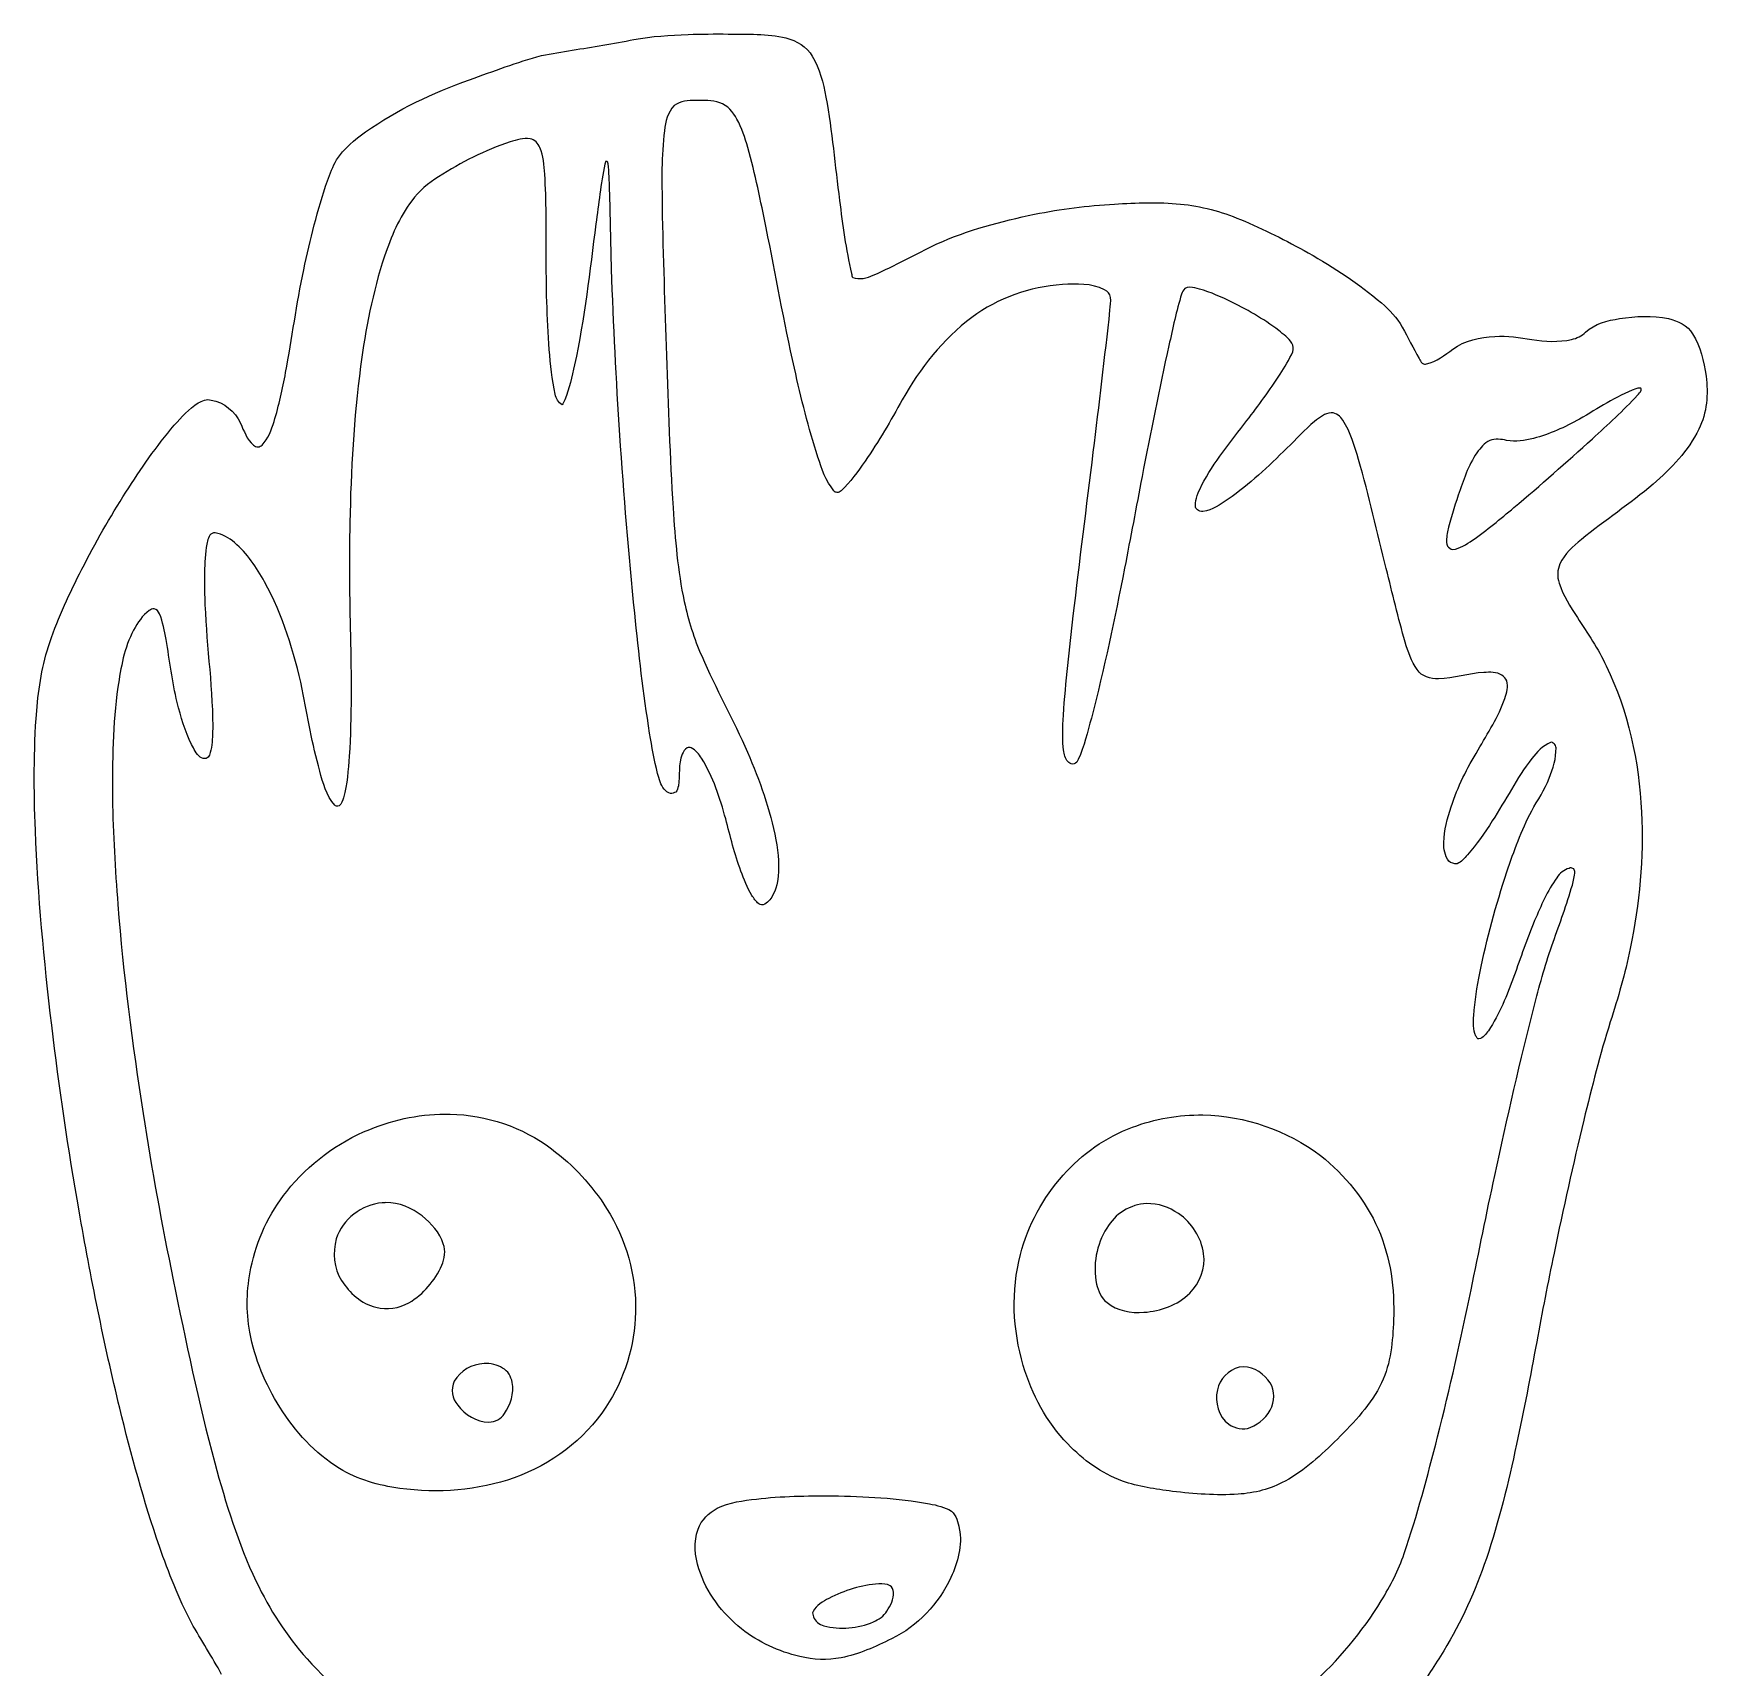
# Model space of a CAD drawing. Extents: x 3.39 to 5.39, y 5.02 to 8.54.
# Drawn here: x 3.423 to 5.385, y 6.629 to 8.544 of the extents above; entities that cross this region are included whole.
import ezdxf

# ---------------------------------------------------------------- set-up
doc = ezdxf.new("R2010")
doc.units = 0
doc.layers.get('0').update_dxf_attribs({"linetype": 'CONTINUOUS'})

msp = doc.modelspace()

# ---------------------------------------------------------------- linework, layer by layer
at = {"color": 7}
for points in [[(4.236708, 8.5434)], [(4.19874, 8.465541)], [(5.299969, 8.127691)], [(3.910906, 7.277531)], [(4.792969, 7.276552)], [(3.831312, 7.173615)], [(4.727063, 7.172719)], [(3.950708, 6.985375)], [(4.83549, 6.980823)], [(4.358656, 6.830188)], [(4.41326, 6.727167)]]:
    msp.add_lwpolyline(points, close=True, dxfattribs=at)
for points in [[(4.089917, 8.530371), (4.102052, 8.532379), (4.114229, 8.534386), (4.126281, 8.536975)], [(4.126281, 8.536975), (4.147208, 8.540811), (4.16849, 8.542017), (4.189729, 8.542909)], [(4.189729, 8.542909), (4.205385, 8.5434), (4.221052, 8.543533), (4.236708, 8.5434)], [(4.236708, 8.5434), (4.259333, 8.543088), (4.282271, 8.544025), (4.304437, 8.538759)], [(4.304437, 8.538759), (4.316708, 8.535457), (4.328802, 8.528676), (4.335271, 8.517343)], [(3.93375, 8.489724), (3.961594, 8.499897), (3.989396, 8.510382), (4.018031, 8.518146)], [(4.018031, 8.518146), (4.041906, 8.522564), (4.065958, 8.526267), (4.089917, 8.530371)], [(4.335271, 8.517343), (4.344104, 8.502797), (4.348125, 8.486066), (4.351156, 8.469468)], [(3.811896, 8.428686), (3.849156, 8.455055), (3.890833, 8.474598), (3.93375, 8.489724)], [(4.17349, 8.459473), (4.165635, 8.451843), (4.163354, 8.440599), (4.162104, 8.430114)], [(4.19874, 8.465541), (4.190083, 8.465407), (4.18049, 8.465228), (4.17349, 8.459473)], [(4.226896, 8.462864), (4.217833, 8.465853), (4.208156, 8.465541), (4.19874, 8.465541)], [(4.246927, 8.443633), (4.242375, 8.451754), (4.236177, 8.459964), (4.226896, 8.462864)], [(4.351156, 8.469468), (4.358521, 8.4294), (4.361865, 8.388752), (4.367125, 8.348418)], [(4.259688, 8.410393), (4.256385, 8.42177), (4.252729, 8.433193), (4.246927, 8.443633)], [(3.777813, 8.395892), (3.786375, 8.409367), (3.799135, 8.41945), (3.811896, 8.428686)], [(4.004563, 8.420655), (3.996667, 8.421592), (3.988854, 8.419137), (3.981365, 8.417041)], [(4.016167, 8.410303), (4.013979, 8.415167), (4.010052, 8.419762), (4.004563, 8.420655)], [(4.162104, 8.430114), (4.158135, 8.400532), (4.159115, 8.370548), (4.159344, 8.340744)], [(3.981365, 8.417041), (3.951646, 8.407448), (3.92376, 8.392812), (3.897344, 8.376215)], [(4.021781, 8.379115), (4.020938, 8.389645), (4.020354, 8.400488), (4.016167, 8.410303)], [(4.28124, 8.316114), (4.274865, 8.347704), (4.268302, 8.379294), (4.259688, 8.410393)], [(3.767188, 8.371351), (3.770271, 8.379695), (3.773396, 8.388173), (3.777813, 8.395892)], [(4.092375, 8.390983), (4.087146, 8.367871), (4.085052, 8.344224), (4.08175, 8.320754)], [(4.093979, 8.393973), (4.092417, 8.394553), (4.092948, 8.391966), (4.092375, 8.390983)], [(4.096031, 8.39143), (4.09576, 8.392679), (4.095677, 8.394196), (4.093979, 8.393973)], [(4.097812, 8.36109), (4.097365, 8.371218), (4.097146, 8.381391), (4.096031, 8.39143)], [(3.739479, 8.267123), (3.746844, 8.302327), (3.755417, 8.337352), (3.767188, 8.371351)], [(3.897344, 8.376215), (3.885344, 8.368719), (3.874406, 8.359394), (3.866021, 8.347882)], [(4.023479, 8.285595), (4.023385, 8.316783), (4.023833, 8.347972), (4.021781, 8.379115)], [(4.100135, 8.267836), (4.099063, 8.298892), (4.09875, 8.329991), (4.097812, 8.36109)], [(3.866021, 8.347882), (3.851302, 8.328518), (3.841885, 8.305763), (3.834031, 8.282918)], [(4.159344, 8.340744), (4.160188, 8.28265), (4.162604, 8.224602), (4.164427, 8.166553)], [(4.367125, 8.348418), (4.370875, 8.319683), (4.374625, 8.290904), (4.381052, 8.262661)], [(4.595625, 8.332176), (4.626448, 8.338468), (4.657771, 8.342305), (4.689229, 8.344045)], [(4.689229, 8.344045), (4.714927, 8.345696), (4.740812, 8.346722), (4.766469, 8.344134)], [(4.766469, 8.344134), (4.790687, 8.341635), (4.814521, 8.335478), (4.836958, 8.326019)], [(4.08175, 8.320754), (4.074563, 8.265561), (4.068458, 8.210145), (4.056813, 8.155667)], [(4.481177, 8.297374), (4.517625, 8.313794), (4.556531, 8.324011), (4.595625, 8.332176)], [(4.836958, 8.326019), (4.864219, 8.314775), (4.8905, 8.301256), (4.916333, 8.286978)], [(4.314302, 8.151695), (4.302073, 8.206264), (4.292219, 8.261323), (4.28124, 8.316114)], [(3.834031, 8.282918), (3.820021, 8.241021), (3.81199, 8.197384), (3.806052, 8.153658)], [(4.027094, 8.173514), (4.024198, 8.21077), (4.023521, 8.248205), (4.023479, 8.285595)], [(4.40675, 8.260743), (4.43201, 8.272031), (4.456323, 8.285238), (4.481177, 8.297374)], [(4.916333, 8.286978), (4.9465, 8.26989), (4.975677, 8.250837), (5.002052, 8.228216)], [(3.718198, 8.146608), (3.72574, 8.186676), (3.730875, 8.22719), (3.739479, 8.267123)], [(4.109813, 8.073256), (4.105573, 8.138042), (4.102146, 8.202917), (4.100135, 8.267836)], [(4.381052, 8.262661), (4.381542, 8.261099), (4.381719, 8.259136), (4.382615, 8.257931)], [(4.382615, 8.257931), (4.390646, 8.255254), (4.39926, 8.257351), (4.40675, 8.260743)], [(4.62824, 8.249722), (4.590271, 8.246867), (4.552563, 8.234373), (4.522094, 8.211216)], [(4.677583, 8.243654), (4.662375, 8.251418), (4.644792, 8.250882), (4.62824, 8.249722)], [(4.684813, 8.23473), (4.683875, 8.238611), (4.681375, 8.242181), (4.677583, 8.243654)], [(4.771594, 8.245216), (4.769771, 8.243342), (4.768604, 8.24111), (4.767979, 8.238568)], [(4.783594, 8.245796), (4.779667, 8.246509), (4.775167, 8.247312), (4.771594, 8.245216)], [(4.822948, 8.231071), (4.810281, 8.23705), (4.797292, 8.242672), (4.783594, 8.245796)], [(4.68401, 8.219827), (4.684281, 8.22478), (4.685573, 8.229822), (4.684813, 8.23473)], [(4.767979, 8.238568), (4.761552, 8.218891), (4.75776, 8.1985), (4.753031, 8.178377)], [(4.881667, 8.195913), (4.863594, 8.209967), (4.843427, 8.221032), (4.822948, 8.231071)], [(5.002052, 8.228216), (5.011417, 8.220006), (5.020521, 8.211082), (5.026406, 8.199928)], [(4.522094, 8.211216), (4.488042, 8.185783), (4.461458, 8.151695), (4.440708, 8.114841)], [(4.664469, 8.053311), (4.67125, 8.108772), (4.677938, 8.164278), (4.68401, 8.219827)], [(5.24125, 8.193994), (5.252094, 8.203944), (5.266906, 8.207602), (5.281052, 8.209922)], [(5.281052, 8.209922), (5.299917, 8.213001), (5.319469, 8.213626), (5.338292, 8.209877)], [(5.338292, 8.209877), (5.349312, 8.207334), (5.360604, 8.20198), (5.366667, 8.191941)], [(4.897063, 8.181099), (4.893313, 8.187256), (4.887115, 8.191361), (4.881667, 8.195913)], [(5.026406, 8.199928), (5.033062, 8.187702), (5.039396, 8.175343), (5.046135, 8.163207)], [(5.085531, 8.174139), (5.09976, 8.184445), (5.117563, 8.188149), (5.134833, 8.189085)], [(5.134833, 8.189085), (5.149427, 8.189889), (5.16401, 8.187925), (5.178333, 8.185203)], [(5.178333, 8.185203), (5.193687, 8.183018), (5.209573, 8.18208), (5.224833, 8.185427)], [(5.224833, 8.185427), (5.230896, 8.18681), (5.236833, 8.189443), (5.24125, 8.193994)], [(5.366667, 8.191941), (5.376313, 8.177217), (5.379656, 8.159593), (5.382375, 8.142459)], [(4.034146, 8.121176), (4.030125, 8.138354), (4.028615, 8.155978), (4.027094, 8.173514)], [(4.164427, 8.166553), (4.166479, 8.107032), (4.168448, 8.047467), (4.172104, 7.987991)], [(4.753031, 8.178377), (4.741698, 8.127289), (4.731573, 8.076023), (4.721583, 8.024667)], [(4.883271, 8.144691), (4.888583, 8.153213), (4.894208, 8.161645), (4.898094, 8.170926)], [(4.898094, 8.170926), (4.899563, 8.174272), (4.89876, 8.177975), (4.897063, 8.181099)], [(5.05501, 8.156738), (5.066562, 8.159682), (5.07625, 8.166999), (5.085531, 8.174139)], [(3.704677, 8.089408), (3.710573, 8.108103), (3.714365, 8.127378), (3.718198, 8.146608)], [(3.806052, 8.153658), (3.798063, 8.093022), (3.794771, 8.031895), (3.793427, 7.970768)], [(4.056813, 8.155667), (4.053594, 8.141834), (4.050604, 8.127869), (4.045427, 8.114618)], [(4.341792, 8.047601), (4.330635, 8.081733), (4.322292, 8.116715), (4.314302, 8.151695)], [(4.844542, 8.090434), (4.858115, 8.108058), (4.871094, 8.126129), (4.883271, 8.144691)], [(5.046135, 8.163207), (5.047385, 8.161377), (5.048187, 8.158923), (5.049885, 8.157496)], [(5.049885, 8.157496), (5.051573, 8.156738), (5.053229, 8.155755), (5.05501, 8.156738)], [(5.299969, 8.127691), (5.276583, 8.118544), (5.255708, 8.104489), (5.234021, 8.09213)], [(5.304698, 8.128271), (5.303135, 8.128583), (5.301531, 8.127869), (5.299969, 8.127691)], [(5.302198, 8.120017), (5.303583, 8.121891), (5.305771, 8.123585), (5.306344, 8.125861)], [(5.306344, 8.125861), (5.306615, 8.127333), (5.306573, 8.128539), (5.304698, 8.128271)], [(5.382375, 8.142459), (5.385229, 8.121578), (5.383448, 8.099492), (5.373896, 8.080395)], [(3.587781, 8.084902), (3.59626, 8.09445), (3.605052, 8.103998), (3.615802, 8.111003)], [(3.615802, 8.111003), (3.620354, 8.113725), (3.62575, 8.115867), (3.631104, 8.114483)], [(3.631104, 8.114483), (3.645917, 8.111583), (3.65926, 8.101366), (3.665146, 8.087355)], [(4.042042, 8.108683), (4.037667, 8.11145), (4.035083, 8.116224), (4.034146, 8.121176)], [(4.045427, 8.114618), (4.044448, 8.112609), (4.043375, 8.110155), (4.042042, 8.108683)], [(4.440708, 8.114841), (4.427052, 8.090256), (4.413083, 8.065805), (4.397021, 8.042693)], [(5.249146, 8.068883), (5.26726, 8.085481), (5.285333, 8.102124), (5.302198, 8.120017)], [(3.665146, 8.087355), (3.669479, 8.078387), (3.672646, 8.068215), (3.680406, 8.061522)], [(3.690583, 8.061567), (3.698073, 8.069151), (3.701375, 8.079547), (3.704677, 8.089408)], [(4.791365, 8.014181), (4.80551, 8.04189), (4.825802, 8.06576), (4.844542, 8.090434)], [(4.923792, 8.089408), (4.912146, 8.079859), (4.902198, 8.068437), (4.89126, 8.058042)], [(4.943333, 8.099447), (4.935698, 8.099224), (4.929542, 8.093915), (4.923792, 8.089408)], [(4.956938, 8.090747), (4.953906, 8.095386), (4.949135, 8.099447), (4.943333, 8.099447)], [(4.975323, 8.044567), (4.970635, 8.060496), (4.965958, 8.076736), (4.956938, 8.090747)], [(5.234021, 8.09213), (5.217062, 8.082448), (5.199, 8.07455), (5.180125, 8.069464)], [(3.531156, 8.006596), (3.548521, 8.033724), (3.566813, 8.060406), (3.587781, 8.084902)], [(4.127177, 7.864573), (4.120031, 7.934052), (4.1145, 8.003607), (4.109813, 8.073256)], [(5.129073, 8.066921), (5.122385, 8.064377), (5.118146, 8.058175), (5.113948, 8.052687)], [(5.14875, 8.067099), (5.142333, 8.068616), (5.135365, 8.069464), (5.129073, 8.066921)], [(5.180125, 8.069464), (5.169906, 8.066921), (5.159198, 8.064823), (5.14875, 8.067099)], [(5.157229, 7.988392), (5.188375, 8.014672), (5.218979, 8.041532), (5.249146, 8.068883)], [(5.373896, 8.080395), (5.36176, 8.054784), (5.34151, 8.034216), (5.320219, 8.015967)], [(3.680406, 8.061522), (3.681969, 8.060139), (3.68376, 8.059469), (3.685854, 8.059514)], [(3.685854, 8.059514), (3.687552, 8.059425), (3.689156, 8.060719), (3.690583, 8.061567)], [(4.360615, 8.008203), (4.350979, 8.019447), (4.346469, 8.033814), (4.341792, 8.047601)], [(4.641, 7.861542), (4.648448, 7.925521), (4.656708, 7.989374), (4.664469, 8.053311)], [(4.89126, 8.058042), (4.869667, 8.036669), (4.847583, 8.015431), (4.8225, 7.998119)], [(5.113948, 8.052687), (5.103469, 8.037696), (5.098021, 8.019982), (5.092042, 8.002848)], [(4.397021, 8.042693), (4.3885, 8.030511), (4.379844, 8.018286), (4.368958, 8.008069)], [(5.00776, 7.916823), (4.997271, 7.959479), (4.987375, 8.002313), (4.975323, 8.044567)], [(4.364271, 8.00624), (4.362625, 8.006105), (4.361417, 8.006775), (4.360615, 8.008203)], [(4.368958, 8.008069), (4.36749, 8.007088), (4.36624, 8.005436), (4.364271, 8.00624)], [(4.721583, 8.024667), (4.714708, 7.988927), (4.708063, 7.953094), (4.701094, 7.917365)], [(4.784135, 7.990266), (4.783552, 7.998789), (4.787885, 8.006641), (4.791365, 8.014181)], [(5.320219, 8.015967), (5.2935, 7.992765), (5.263781, 7.9734), (5.236385, 7.951042)], [(3.479406, 7.916063), (3.49524, 7.947031), (3.51251, 7.977282), (3.531156, 8.006596)], [(4.172104, 7.987991), (4.174563, 7.951229), (4.177542, 7.914323), (4.185271, 7.878229)], [(4.786365, 7.985849), (4.785021, 7.987053), (4.783906, 7.988348), (4.784135, 7.990266)], [(4.8225, 7.998119), (4.813354, 7.992006), (4.803948, 7.985314), (4.792833, 7.983663)], [(5.092042, 8.002848), (5.087365, 7.988749), (5.082719, 7.974516), (5.079458, 7.95997)], [(5.108552, 7.950062), (5.125646, 7.961666), (5.141302, 7.975229), (5.157229, 7.988392)], [(3.793427, 7.970768), (3.79249, 7.926635), (3.793021, 7.882469), (3.794146, 7.838344)], [(4.792833, 7.983663), (4.79051, 7.983529), (4.788146, 7.98451), (4.786365, 7.985849)], [(3.6295, 7.956), (3.62651, 7.951854), (3.626063, 7.946625), (3.625125, 7.941771)], [(3.635521, 7.95881), (3.633198, 7.958721), (3.63075, 7.958052), (3.6295, 7.956)], [(3.6585, 7.947302), (3.651896, 7.952833), (3.644135, 7.957562), (3.635521, 7.95881)], [(5.079458, 7.95997), (5.078573, 7.954531), (5.077458, 7.948729), (5.079281, 7.943375)], [(5.085531, 7.939094), (5.094146, 7.94025), (5.101375, 7.94551), (5.108552, 7.950062)], [(5.236385, 7.951042), (5.226615, 7.94301), (5.216615, 7.934312), (5.211219, 7.922583)], [(3.625125, 7.941771), (3.622406, 7.919417), (3.622938, 7.896833), (3.62374, 7.874396)], [(3.693573, 7.901427), (3.684156, 7.918292), (3.673177, 7.934625), (3.6585, 7.947302)], [(5.079281, 7.943375), (5.080979, 7.941458), (5.082937, 7.939448), (5.085531, 7.939094)], [(3.441969, 7.830448), (3.452094, 7.859938), (3.46526, 7.888313), (3.479406, 7.916063)], [(4.701094, 7.917365), (4.689542, 7.858552), (4.677229, 7.799792), (4.66224, 7.74174)], [(5.029844, 7.830625), (5.021594, 7.859083), (5.014948, 7.888042), (5.00776, 7.916823)], [(5.211219, 7.922583), (5.208146, 7.91549), (5.207646, 7.907323), (5.210281, 7.9)], [(3.737656, 7.775469), (3.728375, 7.819063), (3.714948, 7.862167), (3.693573, 7.901427)], [(5.210281, 7.9), (5.21475, 7.885281), (5.223354, 7.872292), (5.231563, 7.859448)], [(3.564177, 7.869708), (3.562083, 7.870469), (3.56025, 7.868552), (3.558427, 7.86774)], [(3.570427, 7.863865), (3.569135, 7.866448), (3.567396, 7.869531), (3.564177, 7.869708)], [(3.62374, 7.874396), (3.625573, 7.823885), (3.633604, 7.773646), (3.632667, 7.723)], [(4.185271, 7.878229), (4.19, 7.856365), (4.196729, 7.834948), (4.205656, 7.814469)], [(3.558427, 7.86774), (3.55026, 7.862125), (3.544948, 7.853333), (3.540125, 7.844854)], [(3.578146, 7.833833), (3.576229, 7.843958), (3.574396, 7.854271), (3.570427, 7.863865)], [(4.144708, 7.723896), (4.137208, 7.770563), (4.132031, 7.817594), (4.127177, 7.864573)], [(4.62949, 7.745135), (4.631938, 7.784042), (4.636625, 7.822813), (4.641, 7.861542)], [(5.231563, 7.859448), (5.243521, 7.841062), (5.256021, 7.822906), (5.265302, 7.802958)], [(3.426573, 7.750083), (3.428937, 7.77726), (3.432781, 7.804604), (3.441969, 7.830448)], [(3.540125, 7.844854), (3.529063, 7.82424), (3.525177, 7.800813), (3.521656, 7.777927)], [(3.591219, 7.760125), (3.585323, 7.784396), (3.582385, 7.809208), (3.578146, 7.833833)], [(3.794146, 7.838344), (3.795083, 7.791271), (3.795792, 7.744156), (3.792708, 7.697125)], [(5.043854, 7.798448), (5.037167, 7.808135), (5.033417, 7.819469), (5.029844, 7.830625)], [(4.205656, 7.814469), (4.22199, 7.776094), (4.243042, 7.739958), (4.259333, 7.701583)], [(5.068938, 7.787521), (5.059604, 7.787385), (5.049344, 7.790417), (5.043854, 7.798448)], [(5.121979, 7.795146), (5.104094, 7.794208), (5.086865, 7.788187), (5.068938, 7.787521)], [(5.143271, 7.791844), (5.137063, 7.796135), (5.129125, 7.795375), (5.121979, 7.795146)], [(5.148844, 7.785375), (5.147906, 7.788188), (5.145677, 7.79024), (5.143271, 7.791844)], [(5.265302, 7.802958), (5.291313, 7.749688), (5.303896, 7.690604), (5.30675, 7.631583)], [(3.521656, 7.777927), (3.515542, 7.73474), (3.514969, 7.690969), (3.515406, 7.647375)], [(3.758135, 7.679677), (3.749479, 7.711177), (3.743896, 7.743396), (3.737656, 7.775469)], [(5.14675, 7.764812), (5.148844, 7.771365), (5.151073, 7.778594), (5.148844, 7.785375)], [(3.608042, 7.710594), (3.600135, 7.726219), (3.595594, 7.74326), (3.591219, 7.760125)], [(5.11525, 7.704302), (5.126802, 7.723896), (5.138979, 7.743344), (5.14675, 7.764812)], [(3.42501, 7.610115), (3.423229, 7.65674), (3.422823, 7.7035), (3.426573, 7.750083)], [(4.629979, 7.702125), (4.627656, 7.716354), (4.628771, 7.730813), (4.62949, 7.745135)], [(4.66224, 7.74174), (4.657729, 7.725365), (4.65376, 7.708729), (4.646927, 7.693104)], [(3.632667, 7.723), (3.632219, 7.714656), (3.632083, 7.706052), (3.628917, 7.69824)], [(4.154073, 7.676729), (4.149927, 7.692219), (4.147427, 7.708104), (4.144708, 7.723896)], [(5.200292, 7.712917), (5.19074, 7.709927), (5.184448, 7.701542), (5.178292, 7.694177)], [(5.20426, 7.711667), (5.20301, 7.712469), (5.201854, 7.714083), (5.200292, 7.712917)], [(3.61799, 7.695958), (3.613344, 7.69976), (3.610896, 7.705469), (3.608042, 7.710594)], [(3.625125, 7.69449), (3.622719, 7.693687), (3.62, 7.694531), (3.61799, 7.695958)], [(3.628917, 7.69824), (3.627979, 7.696635), (3.627219, 7.694719), (3.625125, 7.69449)], [(3.792708, 7.697125), (3.79151, 7.680792), (3.790396, 7.664281), (3.786021, 7.648396)], [(4.182854, 7.699396), (4.177812, 7.687615), (4.180531, 7.6745), (4.178354, 7.662187)], [(4.188479, 7.706719), (4.185531, 7.705469), (4.184104, 7.702167), (4.182854, 7.699396)], [(4.193521, 7.70676), (4.191781, 7.707344), (4.190083, 7.707792), (4.188479, 7.706719)], [(4.205615, 7.694583), (4.202448, 7.699312), (4.19874, 7.70426), (4.193521, 7.70676)], [(4.233854, 7.623458), (4.227073, 7.648083), (4.219135, 7.67276), (4.205615, 7.694583)], [(4.259333, 7.701583), (4.273615, 7.668563), (4.285927, 7.634479), (4.292573, 7.599052)], [(4.635729, 7.689583), (4.63199, 7.692573), (4.631, 7.697656), (4.629979, 7.702125)], [(4.646927, 7.693104), (4.645865, 7.69101), (4.644479, 7.68851), (4.642021, 7.687979)], [(5.083656, 7.637781), (5.091281, 7.661208), (5.10249, 7.683292), (5.11525, 7.704302)], [(5.178292, 7.694177), (5.160271, 7.67151), (5.147771, 7.645187), (5.131844, 7.621094)], [(5.198594, 7.671427), (5.203052, 7.682708), (5.207031, 7.694625), (5.206583, 7.706896)], [(5.206583, 7.706896), (5.20649, 7.708635), (5.205417, 7.710417), (5.20426, 7.711667)], [(3.775667, 7.63974), (3.765719, 7.650854), (3.762146, 7.665708), (3.758135, 7.679677)], [(4.161615, 7.658354), (4.157198, 7.663479), (4.156083, 7.670438), (4.154073, 7.676729)], [(4.642021, 7.687979), (4.639885, 7.687438), (4.637427, 7.68824), (4.635729, 7.689583)], [(4.169156, 7.653396), (4.166219, 7.654021), (4.163583, 7.656115), (4.161615, 7.658354)], [(4.175271, 7.655052), (4.173354, 7.654021), (4.171437, 7.652948), (4.169156, 7.653396)], [(4.178354, 7.662187), (4.177677, 7.659729), (4.177281, 7.656698), (4.175271, 7.655052)], [(5.178073, 7.632875), (5.185073, 7.645635), (5.193458, 7.657729), (5.198594, 7.671427)], [(3.515406, 7.647375), (3.516031, 7.605875), (3.518354, 7.564469), (3.521656, 7.523115)], [(3.780885, 7.638719), (3.779063, 7.638802), (3.776698, 7.637646), (3.775667, 7.63974)], [(3.786021, 7.648396), (3.784906, 7.644969), (3.783656, 7.641042), (3.780885, 7.638719)], [(5.075094, 7.595844), (5.075448, 7.610208), (5.079375, 7.624177), (5.083656, 7.637781)], [(4.251573, 7.562469), (4.244115, 7.582323), (4.23925, 7.602979), (4.233854, 7.623458)], [(5.131844, 7.621094), (5.122875, 7.607302), (5.113594, 7.593656), (5.102844, 7.58125)], [(5.149063, 7.561531), (5.157323, 7.585844), (5.166115, 7.610115), (5.178073, 7.632875)], [(5.30675, 7.631583), (5.309427, 7.57799), (5.304385, 7.524188), (5.2935, 7.471667)], [(3.444156, 7.381719), (3.435146, 7.457563), (3.428, 7.533729), (3.42501, 7.610115)], [(4.292573, 7.599052), (4.295469, 7.58299), (4.297083, 7.566344), (4.294406, 7.550146)], [(5.080979, 7.574115), (5.076156, 7.580177), (5.075, 7.588302), (5.075094, 7.595844)], [(5.102844, 7.58125), (5.099271, 7.577417), (5.095708, 7.573), (5.09075, 7.571073)], [(4.264417, 7.533958), (4.259062, 7.542927), (4.255365, 7.552781), (4.251573, 7.562469)], [(5.09075, 7.571073), (5.087229, 7.570719), (5.083656, 7.57175), (5.080979, 7.574115)], [(5.117302, 7.442885), (5.125281, 7.483042), (5.136177, 7.522667), (5.149063, 7.561531)], [(5.221927, 7.565583), (5.215906, 7.563937), (5.210906, 7.55974), (5.207521, 7.554573)], [(5.22626, 7.565323), (5.224875, 7.566208), (5.223448, 7.566396), (5.221927, 7.565583)], [(5.225719, 7.546042), (5.226885, 7.551219), (5.228625, 7.556437), (5.228531, 7.561792)], [(5.228531, 7.561792), (5.228177, 7.563271), (5.228177, 7.565094), (5.22626, 7.565323)], [(4.294406, 7.550146), (4.292438, 7.540063), (4.288469, 7.529406), (4.279542, 7.52351)], [(5.207521, 7.554573), (5.196229, 7.539354), (5.189135, 7.521635), (5.1815, 7.504375)], [(5.203229, 7.479115), (5.211, 7.501333), (5.21925, 7.523427), (5.225719, 7.546042)], [(3.521656, 7.523115), (3.528167, 7.441146), (3.538521, 7.3595), (3.551198, 7.27825)], [(4.272448, 7.524188), (4.269104, 7.526771), (4.26674, 7.530469), (4.264417, 7.533958)], [(4.279542, 7.52351), (4.277271, 7.522083), (4.2745, 7.522667), (4.272448, 7.524188)], [(5.1815, 7.504375), (5.172448, 7.482906), (5.165, 7.460781), (5.157281, 7.438781)], [(5.181729, 7.406885), (5.188104, 7.431198), (5.194573, 7.45551), (5.203229, 7.479115)], [(5.2935, 7.471667), (5.287469, 7.442531), (5.279396, 7.413844), (5.270073, 7.385594)], [(5.110156, 7.393271), (5.111188, 7.409958), (5.114219, 7.426469), (5.117302, 7.442885)], [(5.157281, 7.438781), (5.149198, 7.416833), (5.140542, 7.394792), (5.127333, 7.375333)], [(5.134792, 7.205521), (5.149333, 7.272896), (5.164552, 7.340135), (5.181729, 7.406885)], [(3.476188, 7.16425), (3.463656, 7.236438), (3.452896, 7.308948), (3.444156, 7.381719)], [(5.112656, 7.369042), (5.108823, 7.3765), (5.109979, 7.385198), (5.110156, 7.393271)], [(5.270073, 7.385594), (5.258292, 7.347625), (5.248563, 7.309073), (5.239156, 7.270479)], [(5.116135, 7.365875), (5.114177, 7.365115), (5.113771, 7.367927), (5.112656, 7.369042)], [(5.127333, 7.375333), (5.124479, 7.371406), (5.121271, 7.366729), (5.116135, 7.365875)], [(3.551198, 7.27825), (3.561417, 7.213062), (3.57324, 7.148094), (3.58649, 7.083438)], [(3.816677, 7.259729), (3.846479, 7.271865), (3.878646, 7.278292), (3.910906, 7.277531)], [(3.910906, 7.277531), (3.953469, 7.27651), (3.995865, 7.262542), (4.029813, 7.236708)], [(4.629219, 7.206094), (4.65126, 7.230906), (4.679187, 7.250583), (4.710375, 7.262135)], [(4.710375, 7.262135), (4.736656, 7.272135), (4.764854, 7.277135), (4.792969, 7.276552)], [(4.792969, 7.276552), (4.842365, 7.275656), (4.891396, 7.258833), (4.93075, 7.228896)], [(5.239156, 7.270479), (5.226656, 7.218729), (5.215063, 7.166792), (5.20426, 7.114635)], [(3.719625, 7.187042), (3.745062, 7.219042), (3.77875, 7.244427), (3.816677, 7.259729)], [(4.029813, 7.236708), (4.055385, 7.21774), (4.077333, 7.193917), (4.094292, 7.16701)], [(4.93075, 7.228896), (4.959667, 7.206281), (4.983396, 7.17674), (4.998125, 7.143052)], [(4.579021, 7.112885), (4.588167, 7.147292), (4.605302, 7.179635), (4.629219, 7.206094)], [(5.107083, 7.071438), (5.116188, 7.116146), (5.125104, 7.160896), (5.134792, 7.205521)], [(3.67751, 7.097365), (3.684198, 7.130021), (3.698698, 7.161083), (3.719625, 7.187042)], [(3.523885, 6.93299), (3.505281, 7.00951), (3.489708, 7.086698), (3.476188, 7.16425)], [(3.831312, 7.173615), (3.807302, 7.171521), (3.78499, 7.154521), (3.777583, 7.131448)], [(3.8355, 7.173792), (3.834115, 7.173792), (3.832687, 7.173656), (3.831312, 7.173615)], [(3.878156, 7.158177), (3.866198, 7.167906), (3.851073, 7.174156), (3.8355, 7.173792)], [(4.094292, 7.16701), (4.116781, 7.130917), (4.129625, 7.088302), (4.128156, 7.045604)], [(4.727062, 7.172719), (4.707833, 7.172104), (4.68976, 7.160458), (4.680219, 7.143896)], [(4.764323, 7.160896), (4.753479, 7.16849), (4.740365, 7.17299), (4.727063, 7.172719)], [(3.902969, 7.125563), (3.898635, 7.138854), (3.888729, 7.149437), (3.878156, 7.158177)], [(4.680219, 7.143896), (4.668219, 7.124667), (4.66349, 7.100667), (4.668344, 7.078448)], [(4.793729, 7.113917), (4.791135, 7.132792), (4.780167, 7.150281), (4.764323, 7.160896)], [(3.777583, 7.131448), (3.773125, 7.11526), (3.774594, 7.09701), (3.78375, 7.082688)], [(3.901177, 7.100396), (3.904573, 7.10825), (3.906135, 7.117396), (3.902969, 7.125563)], [(4.998125, 7.143052), (5.012896, 7.109677), (5.017667, 7.072646), (5.016198, 7.036417)], [(4.582458, 6.98301), (4.569969, 7.024948), (4.568042, 7.070365), (4.579021, 7.112885)], [(4.777375, 7.067781), (4.789146, 7.079781), (4.796312, 7.09701), (4.793729, 7.113917)], [(5.20426, 7.114635), (5.197125, 7.080052), (5.190385, 7.045385), (5.183958, 7.010667)], [(3.676219, 7.022), (3.671573, 7.046854), (3.672469, 7.072604), (3.67751, 7.097365)], [(3.862719, 7.056583), (3.879937, 7.066396), (3.893104, 7.082458), (3.901177, 7.100396)], [(3.58649, 7.083438), (3.601208, 7.011521), (3.616156, 6.939594), (3.635208, 6.868698)], [(3.78375, 7.082688), (3.792844, 7.067958), (3.806812, 7.055333), (3.823948, 7.051188)], [(4.668344, 7.078448), (4.670406, 7.070365), (4.673437, 7.06176), (4.680531, 7.05676)], [(4.723719, 7.045292), (4.743313, 7.046771), (4.763344, 7.053552), (4.777375, 7.067781)], [(5.067865, 6.899396), (5.082271, 6.956417), (5.095208, 7.013792), (5.107083, 7.071438)], [(3.823948, 7.051188), (3.836927, 7.048146), (3.851167, 7.049708), (3.862719, 7.056583)], [(4.128156, 7.045604), (4.127083, 7.006208), (4.115531, 6.966896), (4.093437, 6.934104)], [(4.680531, 7.05676), (4.692573, 7.047125), (4.708594, 7.043823), (4.723719, 7.045292)], [(5.016198, 7.036417), (5.015385, 7.011427), (5.013156, 6.985688), (5.002312, 6.96275)], [(3.711375, 6.934104), (3.69451, 6.960969), (3.68201, 6.990771), (3.676219, 7.022)], [(5.183958, 7.010667), (5.176552, 6.970604), (5.168969, 6.930531), (5.160354, 6.890688)], [(3.950708, 6.985375), (3.93674, 6.984344), (3.922646, 6.977031), (3.915729, 6.96449)], [(3.972479, 6.979927), (3.965969, 6.983813), (3.958292, 6.985635), (3.950708, 6.985375)], [(3.983677, 6.963156), (3.982292, 6.969885), (3.978813, 6.976667), (3.972479, 6.979927)], [(4.634531, 6.891), (4.609854, 6.916708), (4.592365, 6.948875), (4.582458, 6.98301)], [(4.83549, 6.980823), (4.822729, 6.97801), (4.812375, 6.967031), (4.809875, 6.954271)], [(4.869135, 6.966094), (4.861281, 6.976135), (4.848469, 6.983187), (4.83549, 6.980823)], [(3.915729, 6.96449), (3.911354, 6.955438), (3.913271, 6.94401), (3.919833, 6.936469)], [(3.97449, 6.926521), (3.98176, 6.937052), (3.986042, 6.950344), (3.983677, 6.963156)], [(4.809875, 6.954271), (4.806437, 6.939813), (4.811125, 6.923042), (4.823354, 6.914073)], [(4.873771, 6.934687), (4.877521, 6.945031), (4.87649, 6.957573), (4.869135, 6.966094)], [(5.002312, 6.96275), (4.99, 6.937312), (4.970187, 6.916656), (4.950427, 6.896802)], [(3.570427, 6.770708), (3.552042, 6.823938), (3.537271, 6.878333), (3.523885, 6.93299)], [(3.781292, 6.862354), (3.752427, 6.879896), (3.729083, 6.905552), (3.711375, 6.934104)], [(3.919833, 6.936469), (3.928437, 6.925177), (3.941781, 6.916615), (3.956333, 6.916708)], [(4.093437, 6.934104), (4.067917, 6.895823), (4.029417, 6.866646), (3.986094, 6.851469)], [(4.848385, 6.910229), (4.859312, 6.91501), (4.869396, 6.923302), (4.873771, 6.934687)], [(3.956333, 6.916708), (3.963469, 6.916927), (3.97074, 6.920229), (3.97449, 6.926521)], [(4.823354, 6.914073), (4.83049, 6.90925), (4.840177, 6.906531), (4.848385, 6.910229)], [(4.69851, 6.8475), (4.674062, 6.85651), (4.652552, 6.872354), (4.634531, 6.891)], [(4.950427, 6.896802), (4.931771, 6.878333), (4.912365, 6.85999), (4.889125, 6.847365)], [(5.028552, 6.762552), (5.044083, 6.807437), (5.056083, 6.853385), (5.067865, 6.899396)], [(5.160354, 6.890688), (5.150677, 6.84549), (5.139781, 6.800427), (5.124969, 6.756615)], [(3.635208, 6.868698), (3.648021, 6.821396), (3.662646, 6.774323), (3.683667, 6.729979)], [(3.851927, 6.838938), (3.827292, 6.8425), (3.802573, 6.849021), (3.781292, 6.862354)], [(3.986094, 6.851469), (3.943302, 6.836302), (3.896812, 6.832823), (3.851927, 6.838938)], [(4.269729, 6.82649), (4.299271, 6.829792), (4.328979, 6.830417), (4.358656, 6.830188)], [(4.358656, 6.830188), (4.396708, 6.829479), (4.434906, 6.827917), (4.472427, 6.820906)], [(4.757229, 6.835458), (4.737417, 6.837948), (4.717521, 6.841073), (4.69851, 6.8475)], [(4.834146, 6.832156), (4.8085, 6.830417), (4.78275, 6.832469), (4.757229, 6.835458)], [(4.889125, 6.847365), (4.872208, 6.838313), (4.853292, 6.833177), (4.834146, 6.832156)], [(4.201458, 6.791146), (4.205385, 6.801854), (4.213823, 6.810469), (4.223865, 6.815594)], [(4.223865, 6.815594), (4.238094, 6.822823), (4.254198, 6.824521), (4.269729, 6.82649)], [(4.472427, 6.820906), (4.48126, 6.819031), (4.490458, 6.81725), (4.498177, 6.812344)], [(4.498177, 6.812344), (4.504198, 6.807302), (4.505844, 6.799135), (4.5075, 6.791813)], [(4.202312, 6.744615), (4.197583, 6.759563), (4.196104, 6.776198), (4.201458, 6.791146)], [(4.5075, 6.791813), (4.51125, 6.772271), (4.506031, 6.752156), (4.497552, 6.734531)], [(3.607906, 6.681344), (3.592781, 6.709938), (3.581135, 6.74024), (3.570427, 6.770708)], [(5.001917, 6.707312), (5.012531, 6.724802), (5.02226, 6.743), (5.028552, 6.762552)], [(5.124969, 6.756615), (5.112125, 6.718958), (5.09575, 6.682458), (5.074958, 6.6485)], [(4.252375, 6.674292), (4.229573, 6.692406), (4.211281, 6.716771), (4.202312, 6.744615)], [(4.497552, 6.734531), (4.483271, 6.703781), (4.458865, 6.677417), (4.428167, 6.66274)], [(3.683667, 6.729979), (3.699375, 6.697229), (3.718917, 6.666083), (3.743365, 6.639135)], [(4.41326, 6.727167), (4.392781, 6.725875), (4.372979, 6.719135), (4.354729, 6.710031)], [(4.426562, 6.724844), (4.422458, 6.72699), (4.417771, 6.727344), (4.41326, 6.727167)], [(4.422677, 6.695177), (4.427094, 6.701646), (4.430573, 6.709271), (4.43026, 6.71726)], [(4.43026, 6.71726), (4.429823, 6.720021), (4.429104, 6.723375), (4.426562, 6.724844)], [(4.33625, 6.694594), (4.334781, 6.692677), (4.336167, 6.69049), (4.336698, 6.688479)], [(4.354729, 6.710031), (4.347677, 6.70624), (4.339917, 6.702135), (4.33625, 6.694594)], [(4.406792, 6.682458), (4.413135, 6.685094), (4.419062, 6.689198), (4.422677, 6.695177)], [(4.91951, 6.608125), (4.951229, 6.637302), (4.979427, 6.670458), (5.001917, 6.707312)], [(3.643198, 6.620792), (3.632177, 6.641448), (3.619323, 6.661), (3.607906, 6.681344)], [(4.320635, 6.641854), (4.295969, 6.647698), (4.272271, 6.658406), (4.252375, 6.674292)], [(4.336698, 6.688479), (4.338708, 6.683302), (4.34326, 6.679292), (4.348698, 6.678)], [(4.348698, 6.678), (4.367802, 6.672458), (4.388594, 6.67501), (4.406792, 6.682458)], [(4.428167, 6.66274), (4.409292, 6.653323), (4.389792, 6.64449), (4.369, 6.640385)], [(3.743365, 6.639135), (3.773125, 6.605802), (3.80824, 6.57774), (3.844385, 6.551677)], [(4.369, 6.640385), (4.353031, 6.637219), (4.336437, 6.638104), (4.320635, 6.641854)], [(5.074958, 6.6485), (5.065052, 6.632042), (5.054073, 6.61624), (5.043771, 6.600094)]]:
    msp.add_open_spline(points, degree=3, dxfattribs=at)

doc.saveas('drawing.dxf')
